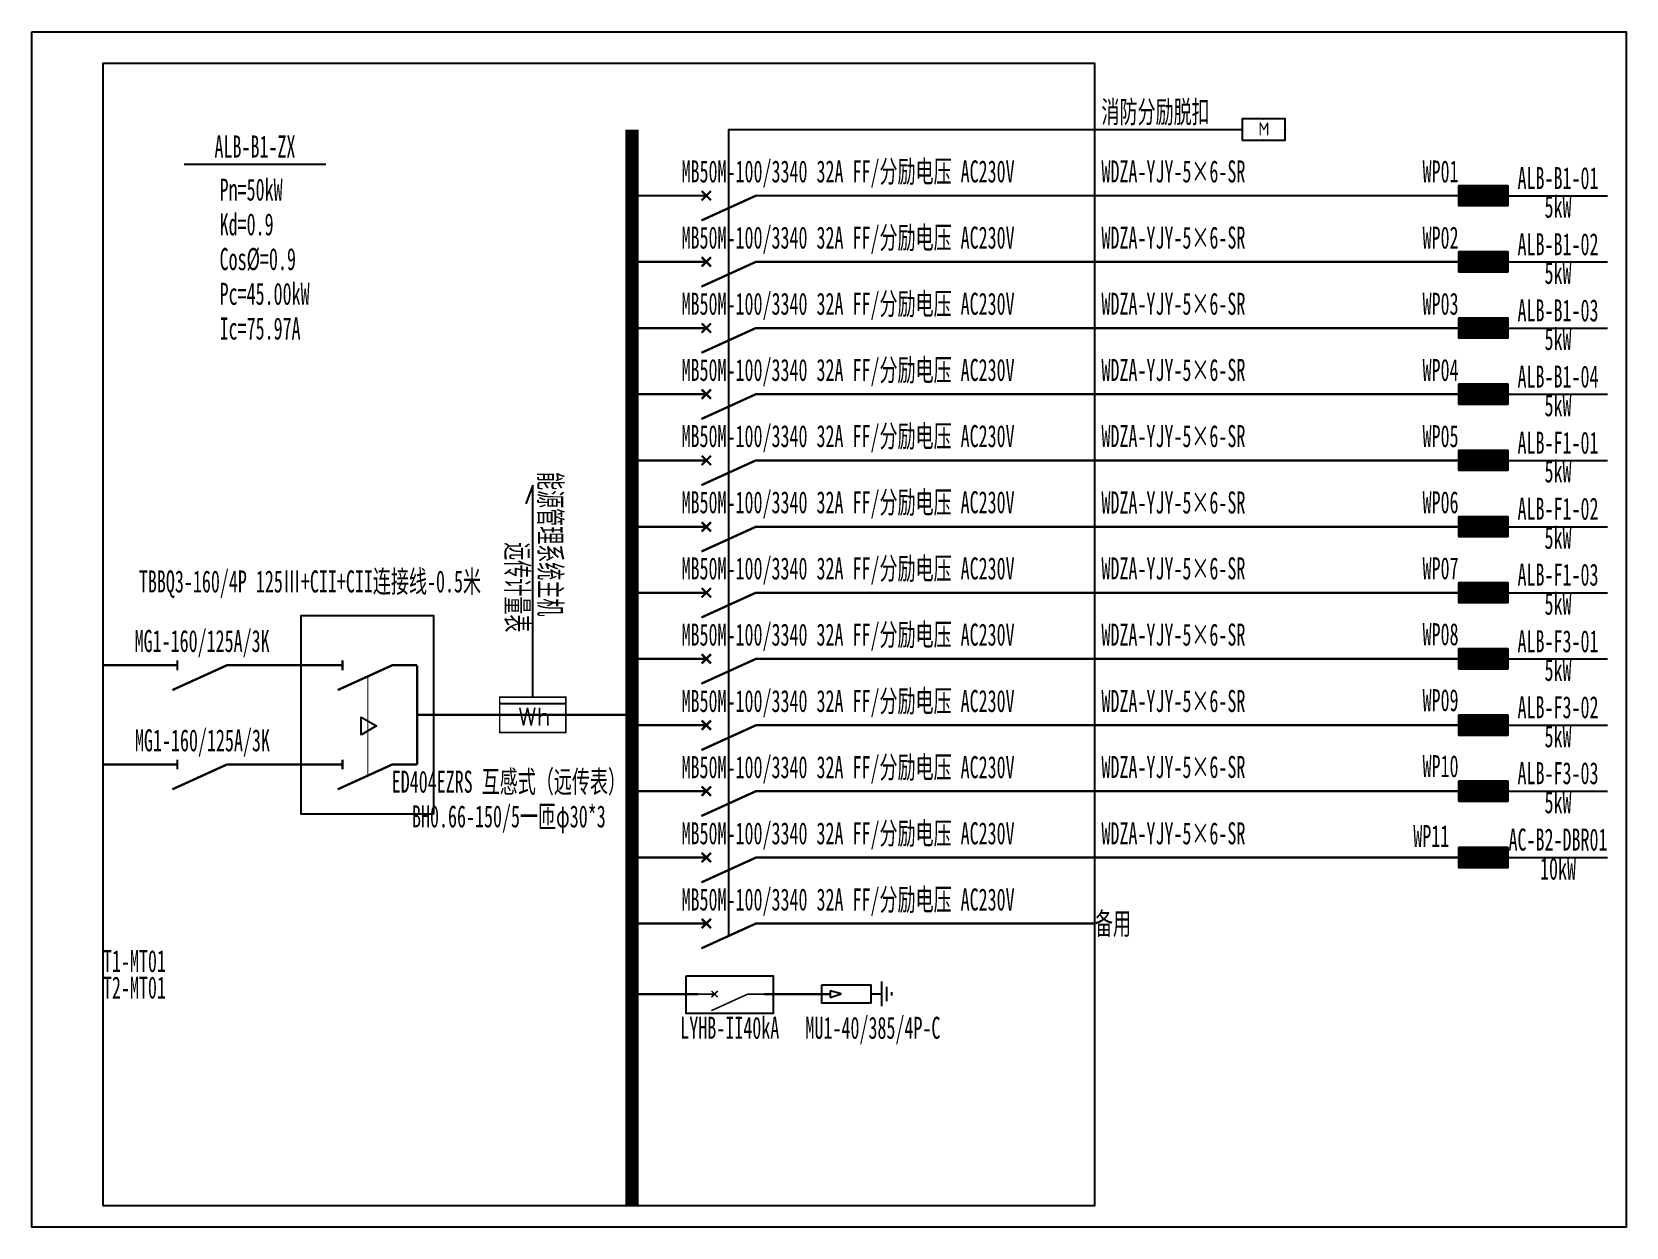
# Model space of a CAD drawing. Extents: x 1412649 to 1416989, y 404853 to 408104.
import ezdxf
from ezdxf.enums import TextEntityAlignment as Align

# ---------------------------------------------------------------- set-up
doc = ezdxf.new("R2010")
doc.units = 0
doc.header["$MEASUREMENT"] = 0
for name, color, linetype in [('ELEMENT', 3, 'Continuous'), ('WIRE-照明', 4, 'Continuous'), ('WIRE-系统', 4, 'Continuous'), ('系统图', 1, 'Continuous')]:
    doc.layers.add(name, color=color, linetype=linetype)
doc.styles.add('_SIMPLEX', font='simplex_.ttf', dxfattribs={"width": 0.6})
doc.styles.add('_TEL_ATTDEF', font='GBENOR', dxfattribs={"width": 0.8, "height": 3, "bigfont": 'GBCBIG'})
doc.styles.add('_TEL_DIM', font='', dxfattribs={"width": 0.8, "height": 3.5})
doc.styles.add('宋体', font='', dxfattribs={"width": 0.8, "height": 3.5})
doc.styles.get('_TEL_DIM').set_extended_font_data('SimSun')
doc.styles.get('宋体').set_extended_font_data('SimSun')

# ---------------------------------------------------------------- blocks, each defined once
blk = doc.blocks.new('*X1')
at = {"color": 0}
for p, q in [((-250, 33), (-83, 200)), ((-250, 68), (-118, 200)), ((-250, 104), (-154, 200)), ((-250, 139), (-189, 200)), ((-250, 174), (-224, 200)), ((-247, 0), (-47, 200)), ((-212, 0), (-12, 200)), ((-177, 0), (23, 200)), ((-141, 0), (59, 200)), ((-106, 0), (94, 200)), ((-71, 0), (129, 200)), ((-35, 0), (165, 200)), ((0, 0), (200, 200)), ((35, 0), (235, 200)), ((71, 0), (250, 179)), ((106, 0), (250, 144)), ((141, 0), (250, 109)), ((177, 0), (250, 73)), ((212, 0), (250, 38)), ((247, 0), (250, 3))]:
    blk.add_line(p, q, dxfattribs=at)
blk = doc.blocks.new('$equip$00002943')
for p, q in [((-0.75, 0.6), (-0.75, 0)), ((0.75, 0.6), (-0.75, 0.6)), ((0.75, 0), (0.75, 0.6)), ((-0.75, 0), (0.75, 0))]:
    blk.add_line(p, q)
for points, const_width in [([(-0.75, 0.3), (0.75, 0.3)], 0.6), ([(-0.75, 0.6), (-0.75, 0), (0.75, 0), (0.75, 0.6), (-0.75, 0.6), (-0.75, 0)], 0.04)]:
    blk.add_lwpolyline(points, dxfattribs=dict(const_width=const_width))
for p in [(0, 0.6), (-0.75, 0.3), (0, 0), (0.75, 0.3)]:
    blk.add_point(p)
at = {"xscale": 0.00300000000061118, "yscale": 0.00300000000061118, "zscale": 0.00300000000061118}
blk.add_blockref('*X1', (0, 0), dxfattribs=at)
at = {"color": 7, "style": '_TEL_DIM', "flags": 1}
for tag in ['A', 'REMARK']:
    blk.add_attdef(tag, text='', height=0.00002, dxfattribs=at).set_placement((0, 0), align=Align.MIDDLE_CENTER)
blk = doc.blocks.new('$element$00000492')
blk.add_line((0.173, 0), (0.173, -1))
at = {"const_width": 0.0233}
blk.add_lwpolyline([(-0.267, 0), (0.267, 0), (0.267, -1), (-0.267, -1), (-0.267, 0)], dxfattribs=at)
at = {"style": '_SIMPLEX'}
blk.add_text('Wh', height=0.2667, rotation=270, dxfattribs=at).set_placement((-0.161, -0.281))
at = {"flags": 9}
blk.add_attdef('S', (0, 0), '', height=0.00000667, dxfattribs=at)
blk.add_attdef('S', (0, 0), '', height=0.00000667, dxfattribs=at)
blk.add_attdef('S', (0, 0), '', height=0.00000667, dxfattribs=at)
blk = doc.blocks.new('$element$00000497')
at = {"const_width": 0.0233}
for points in [[(0, 0), (0, -0.25)], [(0, -1), (0, -0.75), (-0.25, -0.2)], [(-0.047, -0.297), (0.047, -0.203)], [(-0.047, -0.203), (0.047, -0.297)]]:
    blk.add_lwpolyline(points, dxfattribs=at)
at = {"flags": 9}
blk.add_attdef('S', (0, 0), '', height=0.00000667, dxfattribs=at)
blk = doc.blocks.new('$equip$00002777')
for p, q in [((0.65, 0.65), (-0.65, 0.65)), ((-0.65, 0.65), (-0.65, 0)), ((0.65, 0), (0.65, 0.65)), ((-0.65, 0), (0.65, 0))]:
    blk.add_line(p, q)
at = {"const_width": 0.04}
blk.add_lwpolyline([(-0.65, 0.65), (-0.65, 0), (0.65, 0), (0.65, 0.65), (-0.65, 0.65), (-0.65, 0)], dxfattribs=at)
for p in [(0, 0.65), (-0.65, 0.325), (0, 0), (0.65, 0.325)]:
    blk.add_point(p)
at = {"color": 7}
blk.add_attdef('$TEXT$', text='', height=0.4, dxfattribs=at).set_placement((0.006, 0.343), align=Align.MIDDLE_CENTER)
at = {"color": 7, "flags": 1}
for tag, p in [('A', (0, 0)), ('B', (0.905, 0.246))]:
    blk.add_attdef(tag, text='', height=0.4, dxfattribs=at).set_placement(p, align=Align.MIDDLE_CENTER)
blk = doc.blocks.new('$element$00000578')
at = {"const_width": 0.0233}
for points in [[(0, 0), (0, -0.25)], [(0, -1), (0, -0.75), (-0.25, -0.2)], [(-0.05, -0.25), (0.05, -0.25)]]:
    blk.add_lwpolyline(points, dxfattribs=at)
at = {"flags": 9}
blk.add_attdef('S', (0, 0), '', height=0.00000667, dxfattribs=at)
blk = doc.blocks.new('$element$00000519')
at = {"const_width": 0.0233}
for points in [[(0, 0), (0, -0.25)], [(0, -1), (0, -0.75), (-0.25, -0.2)], [(-0.05, -0.25), (0.05, -0.25)]]:
    blk.add_lwpolyline(points, dxfattribs=at)
at = {"flags": 9}
blk.add_attdef('S', (0, 0), '', height=0.00000667, dxfattribs=at)
blk = doc.blocks.new('ATSE')
blk.add_lwpolyline([(-1.5, -1.167), (-1.5, 0.167), (0.5, 0.167), (0.5, -1.167)], close=True)
at = {"layer": 'WIRE-照明', "linetype": 'Continuous', "const_width": 0.0233}
for points in [[(-1, 0), (-1, 0.167)], [(0, 0), (0, 0.167)]]:
    blk.add_lwpolyline(points, dxfattribs=at)
at = {"layer": 'WIRE-系统', "color": 3, "linetype": 'Continuous'}
for p, q in [((-0.701, -0.437), (-0.523, -0.437)), ((-0.612, -0.592), (-0.701, -0.437)), ((-0.523, -0.437), (-0.612, -0.592))]:
    blk.add_line(p, q, dxfattribs=at)
at = {"layer": 'WIRE-系统', "color": 3, "linetype": 'Continuous', "const_width": 0.01}
blk.add_lwpolyline([(-0.612, -0.592), (-0.523, -0.437), (-0.701, -0.437)], close=True, dxfattribs=at)
at = {"layer": 'WIRE-系统', "color": 2, "linetype": 'Continuous', "const_width": 0.01}
blk.add_lwpolyline([(-1.112, -0.505), (-0.112, -0.505)], dxfattribs=at)
at = {"layer": 'WIRE-系统', "linetype": 'Continuous', "const_width": 0.0233}
for points in [[(-1, -1), (0, -1)], [(-0.5, -1.167), (-0.5, -1)]]:
    blk.add_lwpolyline(points, dxfattribs=at)
at = {"layer": 'ELEMENT'}
for p in [(-1, 0), (0, 0)]:
    blk.add_blockref('$element$00000519', p, dxfattribs=at)

msp = doc.modelspace()

# ---------------------------------------------------------------- linework, layer by layer
at = {"color": 0, "linetype": 'ByBlock'}
for p, q in [((1413063.4, 407744.2), (1413449.6, 407744.2)), ((1414961.7, 405520.6), (1414961.7, 405453.5)), ((1414851.9, 405487.7), (1414822.6, 405495.6)), ((1414822.6, 405495.6), (1414822.6, 405477.4)), ((1414822.6, 405476.9), (1414851.9, 405487.7)), ((1414932.4, 405487.5), (1414960.5, 405487.5)), ((1414975.5, 405506.7), (1414975.5, 405467.4)), ((1414989.2, 405492.2), (1414989.2, 405482.5))]:
    msp.add_line(p, q, dxfattribs=at)
at = {"color": 0, "linetype": 'ByBlock', "ltscale": 0.2}
for p, q in [((1414012.7, 406870.7), (1413994.2, 406819.9)), ((1414012.7, 406294.1), (1414012.7, 406870.7))]:
    msp.add_line(p, q, dxfattribs=at)
at = {"color": 0, "linetype": 'ByBlock'}
for points in [[(1412842.7, 404911.1), (1415542.6, 404911.1), (1415542.6, 408018.5), (1412842.7, 408018.5)], [(1414430.6, 405535.9), (1414667.3, 405535.9), (1414667.3, 405433.9), (1414430.6, 405433.9)], [(1414799.9, 405511.7), (1414932.6, 405511.7), (1414932.6, 405461.6), (1414799.9, 405461.6)]]:
    msp.add_lwpolyline(points, close=True, dxfattribs=at)
for points, const_width in [([(1414282.6, 407838.5), (1414282.6, 404911.1)], 36), ([(1414282.6, 407658.5), (1414417.6, 407658.5)], 6.3), ([(1414687.6, 407658.5), (1416532.6, 407658.5)], 6.3), ([(1414282.6, 407478.5), (1414417.6, 407478.5)], 6.3), ([(1414687.6, 407478.5), (1416532.6, 407478.5)], 6.3), ([(1414282.6, 407298.5), (1414417.6, 407298.5)], 6.3), ([(1414687.6, 407298.5), (1416532.6, 407298.5)], 6.3), ([(1414282.6, 407118.5), (1414417.6, 407118.5)], 6.3), ([(1414687.6, 407118.5), (1416532.6, 407118.5)], 6.3), ([(1414282.6, 406938.5), (1414417.6, 406938.5)], 6.3), ([(1414687.6, 406938.5), (1416532.6, 406938.5)], 6.3), ([(1414282.6, 406757.9), (1414417.6, 406757.9)], 6.3), ([(1414687.6, 406757.9), (1416532.6, 406757.9)], 6.3), ([(1414282.6, 406578.5), (1414417.6, 406578.5)], 6.3), ([(1414687.6, 406578.5), (1416532.6, 406578.5)], 6.3), ([(1412977.7, 406381.1), (1412842.7, 406381.1)], 6.3), ([(1413247.7, 406381.1), (1413382.7, 406381.1)], 6.3), ([(1414282.6, 406398.5), (1414417.6, 406398.5)], 6.3), ([(1414687.6, 406398.5), (1416532.6, 406398.5)], 6.3), ([(1413742.7, 406246.1), (1414282.6, 406246.1)], 6.3), ([(1414282.6, 406217.9), (1414417.6, 406217.9)], 6.3), ([(1414687.6, 406217.9), (1416532.6, 406217.9)], 6.3), ([(1412977.7, 406111.1), (1412842.7, 406111.1)], 6.3), ([(1413247.7, 406111.1), (1413382.7, 406111.1)], 6.3), ([(1414282.6, 406038.5), (1414417.6, 406038.5)], 6.3), ([(1414687.6, 406038.5), (1416532.6, 406038.5)], 6.3), ([(1414282.6, 405857.9), (1414417.6, 405857.9)], 6.3), ([(1414282.6, 405678.5), (1414417.6, 405678.5)], 6.3), ([(1414687.6, 405678.5), (1415542.6, 405678.5)], 6.3), ([(1414282.6, 405486.5), (1414462.7, 405486.5)], 6.3), ([(1414642.7, 405486.5), (1414822.6, 405486.5)], 6.3)]:
    msp.add_lwpolyline(points, dxfattribs=dict(at, const_width=const_width))
for points in [[(1414545.9, 405644.7), (1414545.9, 407838.5), (1415943.7, 407838.5)], [(1416668.3, 407658.5), (1416938.3, 407658.5)], [(1416668.3, 407478.5), (1416938.3, 407478.5)], [(1416668.3, 407298.5), (1416938.3, 407298.5)], [(1416668.3, 407118.5), (1416938.3, 407118.5)], [(1416668.3, 406938.5), (1416938.3, 406938.5)], [(1416668.3, 406757.9), (1416938.3, 406757.9)], [(1416668.3, 406578.5), (1416938.3, 406578.5)], [(1416668.3, 406398.5), (1416938.3, 406398.5)], [(1416668.3, 406217.9), (1416938.3, 406217.9)], [(1416668.3, 406038.5), (1416938.3, 406038.5)]]:
    msp.add_lwpolyline(points, dxfattribs=at)
at = {"color": 3, "linetype": 'ByBlock', "const_width": 6.3}
msp.add_lwpolyline([(1414687.6, 405857.9), (1416532.6, 405857.9)], dxfattribs=at)
at = {"color": 3, "linetype": 'ByBlock'}
msp.add_lwpolyline([(1416668.3, 405857.9), (1416938.3, 405857.9)], dxfattribs=at)
at = {"layer": '系统图'}
msp.add_lwpolyline([(1412649.3, 408104), (1416988.7, 408104), (1416988.7, 404852.7), (1412649.3, 404852.7)], close=True, dxfattribs=at)

# ---------------------------------------------------------------- block references
at = {"color": 0, "linetype": 'ByBlock'}
ref = msp.add_blockref('$equip$00002777', (1416002.2, 407809.2), dxfattribs=dict(at, xscale=90, yscale=90, zscale=90))
ref.add_attrib('$TEXT$', 'M', dxfattribs={"color": 7, "height": 36, "style": '_TEL_ATTDEF'}).set_placement((1416002.8, 407840.1), align=Align.MIDDLE_CENTER)
at = {"color": 0, "linetype": 'ByBlock', "xscale": 90, "yscale": 90, "zscale": 90}
for p in [(1416600.1, 407631.5), (1416600.1, 407451.5), (1416600.1, 407271.5), (1416600.1, 407091.5), (1416600.1, 406911.5), (1416600.1, 406730.9), (1416600.1, 406551.5), (1416600.1, 406371.5), (1416600.1, 406190.9), (1416600.1, 406011.5)]:
    msp.add_blockref('$equip$00002943', p, dxfattribs=at)
at = {"color": 0, "linetype": 'ByBlock', "rotation": 90}
for name, p, xscale, yscale, zscale in [('$element$00000497', (1414417.6, 407658.5), 270, 270, 270), ('$element$00000497', (1414417.6, 407478.5), 270, 270, 270), ('$element$00000497', (1414417.6, 407298.5), 270, 270, 270), ('$element$00000497', (1414417.6, 407118.5), 270, 270, 270), ('$element$00000497', (1414417.6, 406938.5), 270, 270, 270), ('$element$00000497', (1414417.6, 406757.9), 270, 270, 270), ('$element$00000497', (1414417.6, 406578.5), 270, 270, 270), ('ATSE', (1413427.7, 406381.1), 270, 270, 270), ('$element$00000578', (1412977.7, 406381.1), 270, 270, 270), ('$element$00000497', (1414417.6, 406398.5), 270, 270, 270), ('$element$00000492', (1413922.7, 406246.1), 180, 180, 180), ('$element$00000497', (1414417.6, 406217.9), 270, 270, 270), ('$element$00000578', (1412977.7, 406111.1), 270, 270, 270), ('$element$00000497', (1414417.6, 406038.5), 270, 270, 270), ('$element$00000497', (1414417.6, 405857.9), 270, 270, 270), ('$element$00000497', (1414417.6, 405678.5), 270, 270, 270), ('$element$00000497', (1414462.7, 405486.5), 180, 180, 180)]:
    msp.add_blockref(name, p, dxfattribs=dict(at, xscale=xscale, yscale=yscale, zscale=zscale))
at = {"color": 3, "linetype": 'ByBlock', "xscale": 90, "yscale": 90, "zscale": 90}
msp.add_blockref('$equip$00002943', (1416600.1, 405830.9), dxfattribs=at)

# ---------------------------------------------------------------- texts
at = {"color": 0, "linetype": 'ByBlock', "style": '宋体', "width": 0.6}
for s, p in [('消防分励脱扣', (1415560.6, 407838.5)), ('WDZA-YJY-5×6-SR', (1415560.6, 407676.5)), ('WDZA-YJY-5×6-SR', (1415560.6, 407496.5)), ('WDZA-YJY-5×6-SR', (1415560.6, 407316.5)), ('WDZA-YJY-5×6-SR', (1415560.6, 407136.5)), ('WDZA-YJY-5×6-SR', (1415560.6, 406956.5)), ('WDZA-YJY-5×6-SR', (1415560.6, 406775.9)), ('WDZA-YJY-5×6-SR', (1415560.6, 406596.5)), ('WDZA-YJY-5×6-SR', (1415560.6, 406416.5)), ('WDZA-YJY-5×6-SR', (1415560.6, 406235.9)), ('WDZA-YJY-5×6-SR', (1415560.6, 406056.5)), ('T1-MT01', (1412842.7, 405528.4)), ('T2-MT01', (1412842.7, 405456.4))]:
    msp.add_text(s, height=60, dxfattribs=at).set_placement(p, align=Align.BOTTOM_LEFT)
at = {"color": 3, "linetype": 'ByBlock', "style": '宋体', "width": 0.6}
for s, p in [('ALB-B1-ZX', (1413256.5, 407744.2)), ('TBBQ3-160/4P 125Ⅲ+CII+CII连接线-0.5米', (1413406.2, 406561.1)), ('AC-B2-DBR01', (1416803.3, 405859))]:
    msp.add_text(s, height=60, dxfattribs=at).set_placement(p, align=Align.BOTTOM_CENTER)
at = {"color": 190, "linetype": 'ByBlock', "style": '宋体', "width": 0.6}
for p in [(1414417.6, 407676.5), (1414417.6, 407496.5), (1414417.6, 407316.5), (1414417.6, 407136.5), (1414417.6, 406956.5), (1414417.6, 406776.5), (1414417.6, 406596.5), (1414417.6, 406416.5), (1414417.6, 406235.9), (1414417.6, 406055.9), (1414417.6, 405875.9), (1414417.6, 405695.9)]:
    msp.add_text('MB50M-100/3340 32A FF/分励电压 AC230V', height=60, dxfattribs=at).set_placement(p, align=Align.BOTTOM_LEFT)
at = {"color": 0, "linetype": 'ByBlock', "style": '宋体', "width": 0.6}
for s, p in [('WP01', (1416532.6, 407676.5)), ('WP02', (1416532.6, 407496.5)), ('WP03', (1416532.6, 407316.5)), ('WP04', (1416532.6, 407136.5)), ('WP05', (1416532.6, 406956.5)), ('WP06', (1416532.6, 406776.5)), ('WP07', (1416532.6, 406597)), ('WP08', (1416532.6, 406417.6)), ('WP09', (1416532.6, 406238.2)), ('WP10', (1416532.6, 406058.7))]:
    msp.add_text(s, height=60, dxfattribs=at).set_placement(p, align=Align.BOTTOM_RIGHT)
for s, p in [('ALB-B1-01', (1416803.3, 407658.5)), ('ALB-B1-02', (1416803.3, 407478.5)), ('ALB-B1-03', (1416803.3, 407298.5)), ('ALB-B1-04', (1416803.3, 407118.5)), ('ALB-F1-01', (1416803.3, 406938.5)), ('ALB-F1-02', (1416803.3, 406759)), ('ALB-F1-03', (1416803.3, 406579.6)), ('ALB-F3-01', (1416803.3, 406398.5)), ('ALB-F3-02', (1416803.3, 406219)), ('ALB-F3-03', (1416803.3, 406039.6))]:
    msp.add_text(s, height=60, dxfattribs=at).set_placement(p, align=Align.BOTTOM_CENTER)
for s, p in [('Pn=50kW', (1413160.3, 407645.1)), ('Kd=0.9', (1413160.3, 407550.6)), ('Cos%%C=0.9', (1413160.3, 407456.1)), ('Pc=45.00kW', (1413160.3, 407361.6)), ('Ic=75.97A', (1413160.3, 407267.1))]:
    msp.add_text(s, height=60, dxfattribs=at).set_placement(p)
for p in [(1416803.3, 407658.5), (1416803.3, 407478.5), (1416803.3, 407298.5), (1416803.3, 407118.5), (1416803.3, 406938.5), (1416803.3, 406757.9), (1416803.3, 406578.5), (1416803.3, 406398.5), (1416803.3, 406217.9), (1416803.3, 406038.5)]:
    msp.add_text('5kW', height=60, dxfattribs=at).set_placement(p, align=Align.TOP_CENTER)
for s, p in [('能源管理系统主机', (1414012.7, 406513.9)), ('远传计量表', (1413922.7, 406470.4))]:
    msp.add_text(s, height=60, rotation=270, dxfattribs=at).set_placement(p, align=Align.BOTTOM_RIGHT)
at = {"color": 1, "linetype": 'ByBlock', "style": '宋体', "width": 0.6}
for p in [(1413112.7, 406399.1), (1413113.6, 406128.9)]:
    msp.add_text('MG1-160/125A/3K', height=60, dxfattribs=at).set_placement(p, align=Align.BOTTOM_CENTER)
at = {"color": 2, "linetype": 'ByBlock', "style": '宋体', "width": 0.6}
msp.add_text('ED404EZRS 互感式（远传表）', height=60, dxfattribs=at).set_placement((1413947.6, 406094.4), align=Align.TOP_CENTER)
at = {"color": 3, "linetype": 'ByBlock', "style": '宋体', "width": 0.6}
for s, p in [('BH0.66-150/5一匝φ30*3', (1413947.6, 405999.9)), ('10kW', (1416803.3, 405857.9))]:
    msp.add_text(s, height=60, dxfattribs=at).set_placement(p, align=Align.TOP_CENTER)
msp.add_text('WDZA-YJY-5×6-SR', height=60, dxfattribs=at).set_placement((1415560.6, 405875.9), align=Align.BOTTOM_LEFT)
msp.add_text('WP11', height=60, dxfattribs=at).set_placement((1416507.4, 405868.6), align=Align.BOTTOM_RIGHT)
at = {"color": 0, "linetype": 'ByBlock', "style": '宋体', "width": 0.6}
msp.add_text('备用', height=60, dxfattribs=at).set_placement((1415542.6, 405678.5), align=Align.MIDDLE_LEFT)
at = {"color": 40, "linetype": 'ByBlock', "style": '宋体', "width": 0.6}
msp.add_text('LYHB-II40kA', height=60, dxfattribs=at).set_placement((1414549, 405424.9), align=Align.TOP_CENTER)
at = {"color": 30, "linetype": 'ByBlock', "style": '宋体', "width": 0.6}
msp.add_text('MU1-40/385/4P-C', height=60, dxfattribs=at).set_placement((1414938.6, 405424.9), align=Align.TOP_CENTER)

doc.saveas('drawing.dxf')
